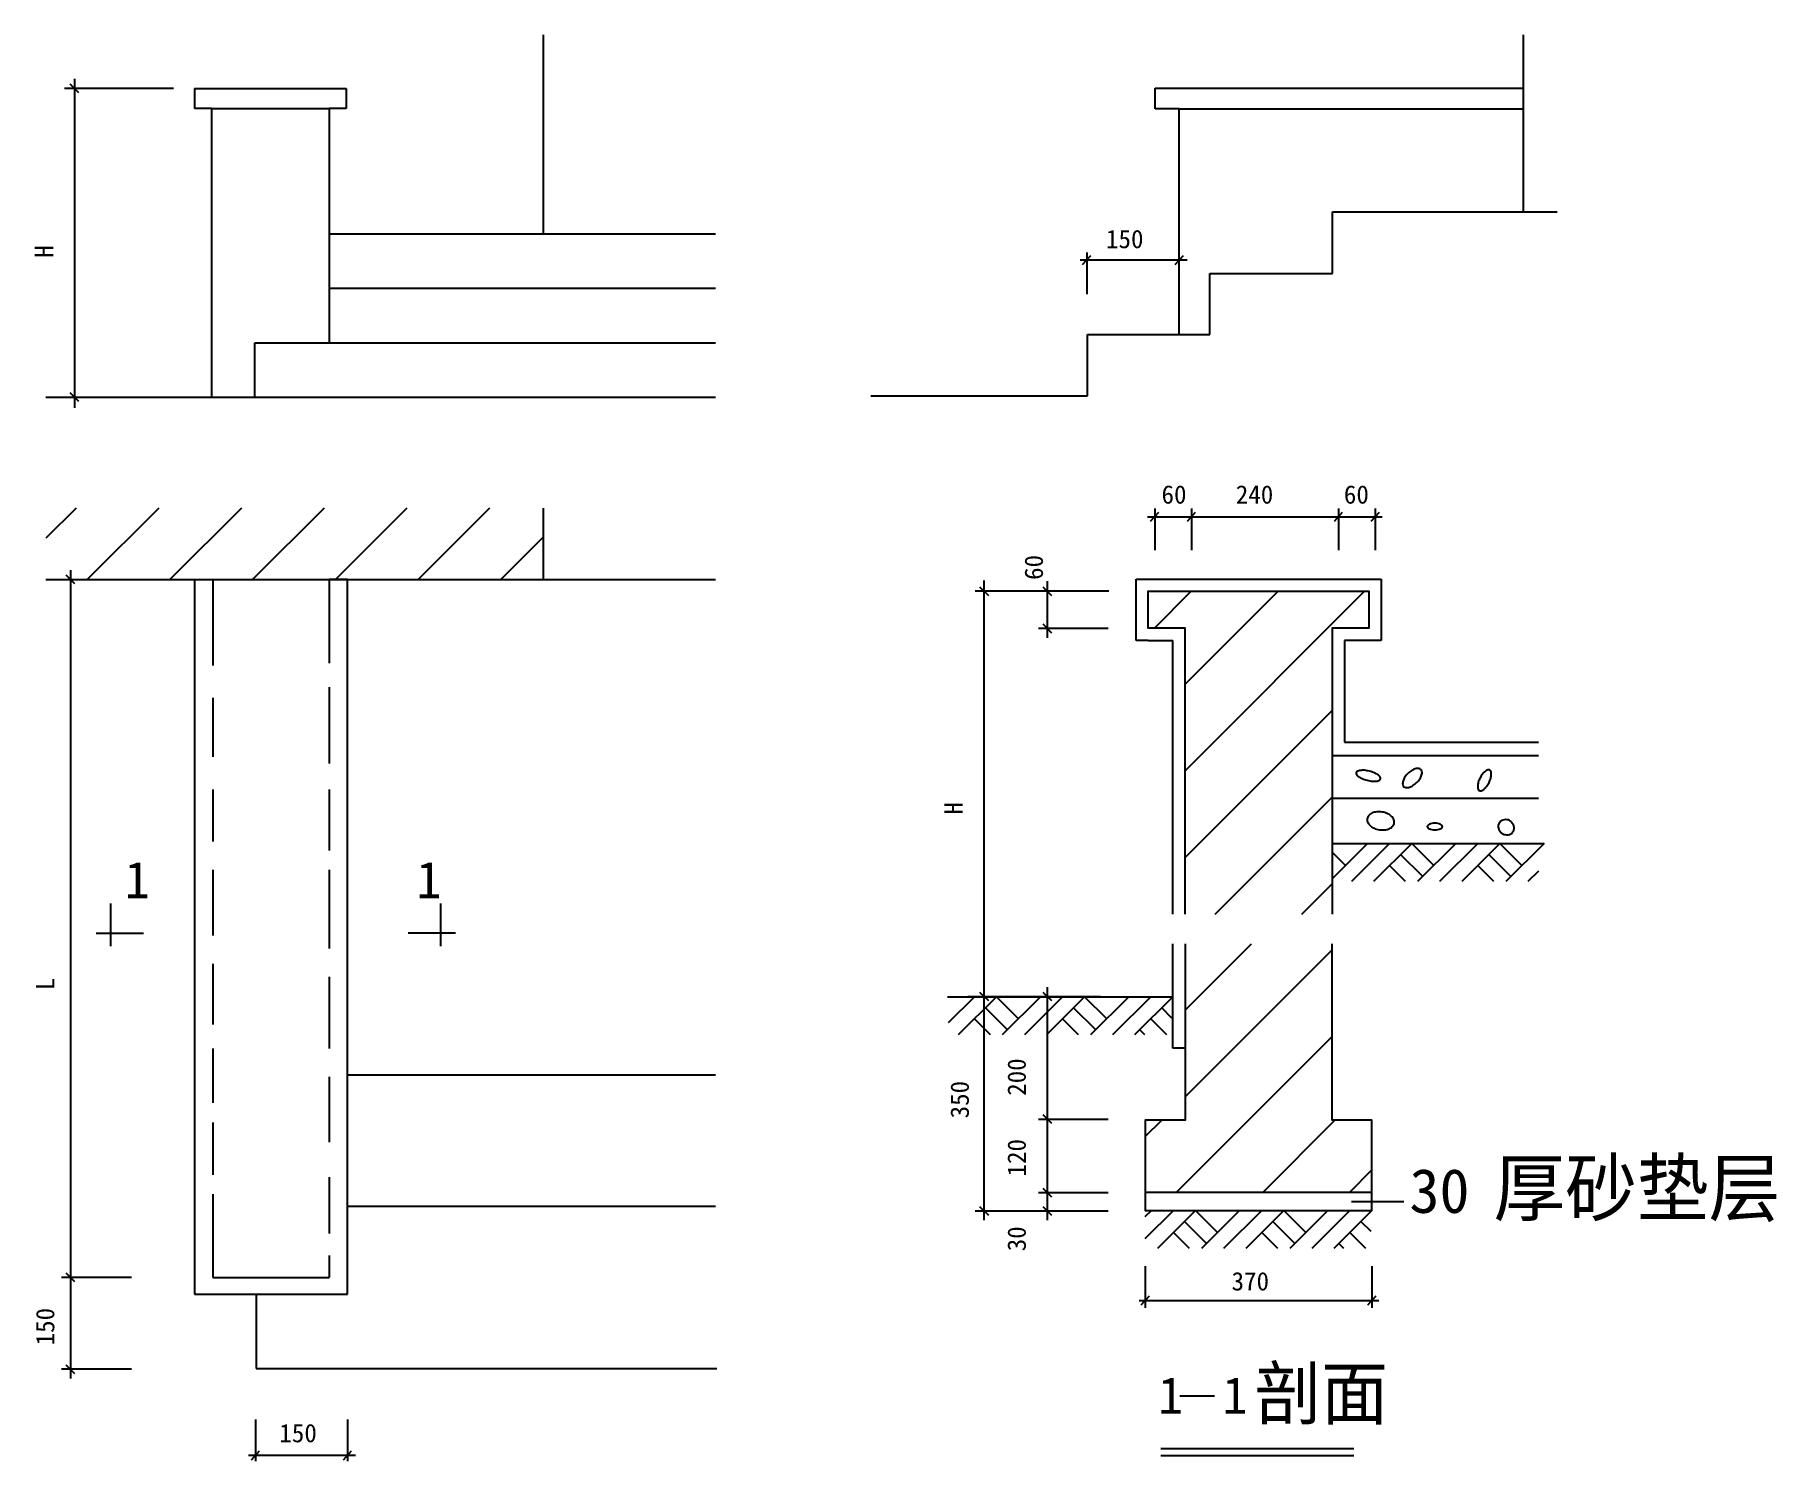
# Model space of a CAD drawing. Header units: metres. Extents: x 50.7 to 145.4, y 265.1 to 342.7.
import ezdxf

# ---------------------------------------------------------------- set-up
doc = ezdxf.new("R2010")
doc.units = ezdxf.units.M
doc.layers.add('ZZ-1', color=7, linetype='Continuous')

msp = doc.modelspace()

# ---------------------------------------------------------------- linework, layer by layer
for p, q in [((52.85, 340.29), (52.85, 322.4)), ((58.24, 339.77), (52.32, 339.77)), ((60.33, 322.97), (60.33, 338.68)), ((66.71, 338.68), (66.71, 325.93)), ((87.72, 331.84), (66.71, 331.84)), ((107.92, 330.84), (107.92, 328.58)), ((107.56, 330.44), (113.39, 330.44)), ((87.72, 328.88), (66.71, 328.88)), ((52.94, 316.94), (51.3, 315.3)), ((57.44, 316.94), (53.55, 313.05)), ((61.94, 316.94), (58.05, 313.05)), ((66.44, 316.94), (62.55, 313.05)), ((70.94, 316.94), (67.05, 313.05)), ((75.44, 316.94), (71.55, 313.05)), ((111.23, 316.47), (123.99, 316.47)), ((111.62, 316.92), (111.62, 314.65)), ((113.62, 316.92), (113.62, 314.65)), ((121.62, 316.92), (121.62, 314.65)), ((123.62, 316.92), (123.62, 314.65)), ((78.38, 315.38), (76.05, 313.05)), ((52.65, 269.58), (52.65, 313.56)), ((59.38, 313.05), (60.38, 313.05)), ((60.38, 313.05), (60.38, 308.38)), ((67.71, 313.05), (66.71, 313.05)), ((66.71, 313.05), (66.71, 308.5)), ((78.38, 313.05), (87.72, 313.05)), ((102.35, 278.19), (102.35, 312.99)), ((105.79, 309.88), (105.79, 312.96)), ((110.61, 313.07), (123.94, 313.07)), ((110.61, 309.74), (110.61, 313.07)), ((123.94, 313.07), (123.94, 309.73)), ((109.12, 312.41), (101.86, 312.41)), ((111.61, 310.41), (113.61, 312.41)), ((113.27, 302.64), (123.04, 312.41)), ((113.27, 307.35), (118.33, 312.41)), ((109.09, 310.38), (105.3, 310.38)), ((111.27, 309.74), (110.61, 309.74)), ((111.27, 309.74), (112.61, 309.74)), ((112.61, 294.85), (112.61, 309.74)), ((123.94, 309.73), (121.94, 309.73)), ((121.94, 309.73), (121.94, 307.47)), ((66.71, 307.2), (66.71, 303.05)), ((121.94, 307.47), (121.94, 304.21)), ((60.38, 306.61), (60.38, 303.41)), ((113.27, 297.92), (121.27, 305.92)), ((121.94, 304.21), (132.49, 304.21)), ((60.38, 301.63), (60.38, 298.79)), ((66.71, 301.63), (66.71, 298.31)), ((114.91, 294.85), (121.27, 301.21)), ((123.2, 298.69), (121.27, 296.77)), ((124.4, 298.69), (122.32, 296.62)), ((125.6, 298.69), (123.52, 296.62)), ((126.8, 297.49), (125.6, 298.69)), ((128, 298.69), (125.92, 296.62)), ((129.2, 298.69), (127.12, 296.62)), ((130.4, 298.69), (128.32, 296.62)), ((131.6, 297.49), (130.4, 298.69)), ((132.8, 298.69), (130.72, 296.62)), ((122, 297.49), (121.27, 298.21)), ((125.27, 296.62), (124.4, 297.49)), ((126.2, 296.89), (125, 298.09)), ((130.07, 296.62), (129.2, 297.49)), ((131, 296.89), (129.8, 298.09)), ((60.38, 297.25), (60.38, 293.69)), ((66.71, 297.25), (66.71, 292.98)), ((132.49, 297.19), (131.92, 296.62)), ((119.62, 294.85), (121.27, 296.49)), ((112.61, 287.56), (112.61, 293.23)), ((113.27, 289.62), (116.89, 293.23)), ((113.27, 284.91), (121.27, 292.91)), ((60.38, 292.15), (60.38, 288.84)), ((66.71, 291.44), (66.71, 287.53)), ((105.79, 278.19), (105.79, 290.87)), ((101.81, 290.35), (100.39, 288.94)), ((103.01, 290.35), (100.93, 288.28)), ((104.21, 289.15), (103.01, 290.35)), ((105.41, 290.35), (103.33, 288.28)), ((106.61, 290.35), (104.53, 288.28)), ((107.81, 290.35), (105.73, 288.28)), ((109.01, 289.15), (107.81, 290.35)), ((110.21, 290.35), (108.13, 288.28)), ((111.41, 290.35), (109.33, 288.28)), ((112.61, 290.35), (110.53, 288.28)), ((102.68, 288.28), (101.81, 289.15)), ((103.61, 288.55), (102.41, 289.75)), ((107.48, 288.28), (106.61, 289.15)), ((108.41, 288.55), (107.21, 289.75)), ((112.28, 288.28), (111.41, 289.15)), ((112.56, 289.19), (112.01, 289.75)), ((111.08, 288.28), (110.81, 288.55)), ((112.8, 279.72), (121.27, 288.19)), ((60.38, 287.53), (60.38, 284.57)), ((113.27, 287.56), (112.61, 287.56)), ((67.71, 286.11), (87.72, 286.11)), ((66.71, 285.99), (66.71, 282.44)), ((60.38, 283.51), (60.38, 280.66)), ((109.09, 283.68), (105.3, 283.68)), ((111.11, 282.74), (112, 283.63)), ((117.52, 279.72), (121.42, 283.63)), ((66.71, 280.54), (66.71, 277.46)), ((122.23, 279.72), (123.44, 280.93)), ((60.38, 279.6), (60.38, 275.07)), ((109.09, 279.68), (105.3, 279.68)), ((67.71, 278.96), (87.72, 278.96)), ((105.66, 278.68), (101.86, 278.68)), ((109.09, 278.68), (105.3, 278.68)), ((112.64, 278.72), (111.09, 277.17)), ((111.44, 278.72), (111.09, 278.37)), ((113.84, 278.72), (111.77, 276.65)), ((115.04, 277.52), (113.84, 278.72)), ((116.24, 278.72), (114.17, 276.65)), ((117.44, 278.72), (115.37, 276.65)), ((118.64, 278.72), (116.57, 276.65)), ((119.84, 277.52), (118.64, 278.72)), ((121.04, 278.72), (118.97, 276.65)), ((122.24, 278.72), (120.17, 276.65)), ((123.44, 278.72), (121.37, 276.65)), ((122.32, 279.21), (125.17, 279.21)), ((114.44, 276.92), (113.24, 278.12)), ((119.24, 276.92), (118.04, 278.12)), ((123.4, 277.57), (122.84, 278.12)), ((113.51, 276.65), (112.64, 277.52)), ((118.31, 276.65), (117.44, 277.52)), ((121.91, 276.65), (121.64, 276.92)), ((123.11, 276.65), (122.24, 277.52)), ((66.71, 276.28), (66.71, 275.07)), ((111.11, 275.69), (111.11, 273.43)), ((123.44, 275.69), (123.44, 273.43)), ((55.96, 275.08), (52.16, 275.08)), ((60.38, 275.07), (66.71, 275.07)), ((62.74, 274.16), (62.74, 270.13)), ((110.77, 273.83), (123.81, 273.83)), ((55.96, 270.08), (52.16, 270.08)), ((62.74, 270.13), (87.8, 270.13)), ((112.99, 268.64), (114.88, 268.64)), ((62.71, 267.34), (62.71, 265.08)), ((67.71, 267.34), (67.71, 265.08)), ((62.32, 265.4), (68.15, 265.4)), ((122.45, 265.37), (111.96, 265.37))]:
    msp.add_line(p, q)
for points in [[(78.38, 331.84), (78.38, 342.69)], [(131.68, 333.05), (131.68, 342.69)], [(53.09, 339.53), (52.62, 340)], [(59.39, 339.77), (67.64, 339.77)], [(59.39, 339.77), (59.39, 338.68)], [(67.64, 339.77), (67.64, 338.68)], [(111.64, 339.78), (131.68, 339.78)], [(111.64, 338.67), (111.64, 339.78)], [(60.33, 338.68), (59.39, 338.68)], [(60.33, 338.68), (66.71, 338.68)], [(67.64, 338.68), (66.71, 338.68)], [(112.96, 338.67), (111.64, 338.67)], [(112.96, 338.67), (131.68, 338.67)], [(112.96, 326.38), (112.96, 338.67)], [(121.29, 333.05), (133.52, 333.05)], [(121.29, 329.71), (121.29, 333.05)], [(107.7, 330.19), (108.14, 330.69)], [(112.74, 330.19), (113.18, 330.69)], [(114.62, 326.38), (114.62, 329.71)], [(114.62, 329.71), (121.29, 329.71)], [(62.66, 325.93), (87.72, 325.93)], [(62.66, 322.97), (62.66, 325.93)], [(107.96, 323.05), (107.96, 326.38)], [(107.96, 326.38), (112.96, 326.38), (114.62, 326.38)], [(53.09, 322.73), (52.62, 323.21)], [(96.18, 323.05), (107.96, 323.05)], [(51.3, 322.97), (87.72, 322.97)], [(78.38, 313.05), (78.38, 316.94)], [(111.4, 316.22), (111.84, 316.72)], [(113.4, 316.22), (113.84, 316.72)], [(121.4, 316.22), (121.84, 316.72)], [(123.4, 316.22), (123.84, 316.72)], [(51.3, 313.05), (78.38, 313.05)], [(52.88, 312.81), (52.41, 313.28)], [(59.38, 313.05), (59.38, 274.16)], [(67.71, 274.16), (67.71, 313.05)], [(102.59, 312.17), (102.11, 312.64)], [(106.02, 312.17), (105.55, 312.64)], [(113.27, 294.85), (113.27, 310.41), (111.27, 310.41), (111.27, 312.41), (123.27, 312.41), (123.27, 310.41), (121.27, 310.41), (121.27, 294.85)], [(106.02, 310.14), (105.55, 310.62)], [(121.27, 303.48), (132.49, 303.48)], [(121.27, 301.15), (132.49, 301.15)], [(121.27, 298.69), (132.8, 298.69)], [(54.84, 293.11), (54.84, 295.43)], [(72.78, 293.11), (72.78, 295.43)], [(54.03, 293.81), (56.61, 293.81)], [(73.59, 293.81), (71.01, 293.81)], [(113.27, 293.23), (113.27, 283.63), (111.11, 283.63), (111.11, 278.72), (123.44, 278.72), (123.44, 283.63), (121.27, 283.63), (121.27, 293.23)], [(100.35, 290.35), (112.61, 290.35)], [(108.67, 290.35), (101.45, 290.35)], [(102.59, 290.12), (102.11, 290.59)], [(102.59, 290.12), (102.11, 290.59)], [(106.02, 290.12), (105.55, 290.59)], [(106.02, 290.12), (105.55, 290.59)], [(106.02, 283.45), (105.55, 283.92)], [(106.02, 279.45), (105.55, 279.92)], [(111.11, 279.72), (123.44, 279.72)], [(102.59, 278.45), (102.11, 278.92)], [(106.02, 278.45), (105.55, 278.92)], [(52.88, 274.84), (52.41, 275.31)], [(59.38, 274.16), (67.71, 274.16)], [(110.89, 273.59), (111.33, 274.08)], [(123.22, 273.59), (123.66, 274.08)], [(52.88, 269.84), (52.41, 270.31)], [(62.49, 265.15), (62.93, 265.65)], [(67.49, 265.15), (67.93, 265.65)], [(122.45, 265.75), (111.96, 265.75)]]:
    msp.add_lwpolyline(points)
for points in [[(123.18, 302.13, 0.04), (123.46, 302.08, 0.05), (123.67, 302.08, 0.09), (123.85, 302.14, 0.21), (123.91, 302.21, 0.21), (123.89, 302.29, 0.09), (123.76, 302.43, 0.05), (123.57, 302.53, 0.04), (123.3, 302.62, 0.04), (123.03, 302.67, 0.05), (122.81, 302.66, 0.09), (122.63, 302.61, 0.21), (122.58, 302.54, 0.21), (122.59, 302.45, 0.09), (122.73, 302.32, 0.05), (122.91, 302.22, 0.04), (123.18, 302.13, 0.04)], [(125.39, 302.5, 0.05), (125.22, 302.29, 0.07), (125.13, 302.09, 0.11), (125.11, 301.9, 0.17), (125.17, 301.78, 0.17), (125.28, 301.73, 0.11), (125.48, 301.75, 0.07), (125.67, 301.84, 0.05), (125.88, 302.01, 0.05), (126.05, 302.21, 0.07), (126.14, 302.41, 0.11), (126.16, 302.61, 0.17), (126.1, 302.72, 0.17), (125.99, 302.77, 0.11), (125.79, 302.75, 0.07), (125.6, 302.66, 0.05), (125.39, 302.5, 0.05)], [(129.32, 302.25, 0.04), (129.22, 302.01, 0.06), (129.19, 301.82, 0.1), (129.22, 301.64, 0.19), (129.28, 301.57, 0.19), (129.38, 301.56, 0.1), (129.54, 301.65, 0.06), (129.67, 301.79, 0.04), (129.81, 302.01, 0.04), (129.9, 302.24, 0.06), (129.93, 302.44, 0.1), (129.91, 302.62, 0.19), (129.84, 302.69, 0.19), (129.75, 302.7, 0.1), (129.59, 302.61, 0.06), (129.45, 302.47, 0.04), (129.32, 302.25, 0.04)], [(123.18, 300.04, 0.14), (123.2, 299.86, 0.11), (123.34, 299.66, 0.08), (123.55, 299.52, 0.07), (123.84, 299.44, 0.07), (124.14, 299.43, 0.08), (124.38, 299.49, 0.11), (124.57, 299.63, 0.14), (124.65, 299.8, 0.14), (124.63, 299.98, 0.11), (124.49, 300.18, 0.08), (124.28, 300.32, 0.07), (124, 300.4, 0.07), (123.7, 300.41, 0.08), (123.45, 300.35, 0.11), (123.26, 300.21, 0.14), (123.18, 300.04, 0.14)], [(126.86, 299.8, 0.05), (126.69, 299.78, 0.06), (126.57, 299.74, 0.1), (126.47, 299.67, 0.19), (126.45, 299.61, 0.19), (126.47, 299.55, 0.1), (126.57, 299.48, 0.06), (126.69, 299.45, 0.05), (126.86, 299.43, 0.05), (127.03, 299.45, 0.06), (127.15, 299.48, 0.1), (127.25, 299.55, 0.19), (127.27, 299.61, 0.19), (127.25, 299.67, 0.1), (127.15, 299.74, 0.06), (127.03, 299.78, 0.05), (126.86, 299.8, 0.05)], [(130.52, 299.24, 0.09), (130.68, 299.17, 0.09), (130.85, 299.16, 0.1), (131, 299.21, 0.11), (131.11, 299.32, 0.11), (131.17, 299.47, 0.1), (131.16, 299.63, 0.09), (131.09, 299.78, 0.09), (130.96, 299.91, 0.09), (130.8, 299.98, 0.09), (130.63, 299.98, 0.1), (130.48, 299.93, 0.11), (130.37, 299.82, 0.11), (130.31, 299.68, 0.1), (130.32, 299.51, 0.09), (130.39, 299.36, 0.09), (130.52, 299.24, 0.09)]]:
    msp.add_lwpolyline(points, format="xyb")

# ---------------------------------------------------------------- texts
for s, height, p in [('150', 1, (108.97, 331.08)), ('60', 1, (111.99, 317.18)), ('240 ', 1, (116.03, 317.18)), ('60', 1, (121.91, 317.18)), ('1', 2, (55.59, 295.71)), ('1', 2, (71.46, 295.71)), ('厚砂垫层', 3, (130.05, 278.45)), ('370', 1, (115.8, 274.37)), ('剖面', 2.8, (117.04, 267.37)), ('1', 2, (111.81, 267.66)), ('1', 2, (115.31, 267.66)), ('150', 1, (64, 266.11))]:
    msp.add_text(s, height=height).set_placement(p)
for s, p in [('H', (51.7, 330.56)), ('60', (105.54, 313.03)), ('H', (101.17, 300.26)), ('L', (51.76, 290.71)), ('200', (104.61, 284.96)), ('350', (101.51, 283.73)), ('120', (104.61, 280.57)), ('30', (104.61, 276.5)), ('150', (51.76, 271.38))]:
    msp.add_text(s, height=1, rotation=90).set_placement(p)
at = {"layer": 'ZZ-1'}
msp.add_text('30', height=2.4, dxfattribs=at).set_placement((125.48, 278.59))

doc.saveas('drawing.dxf')
